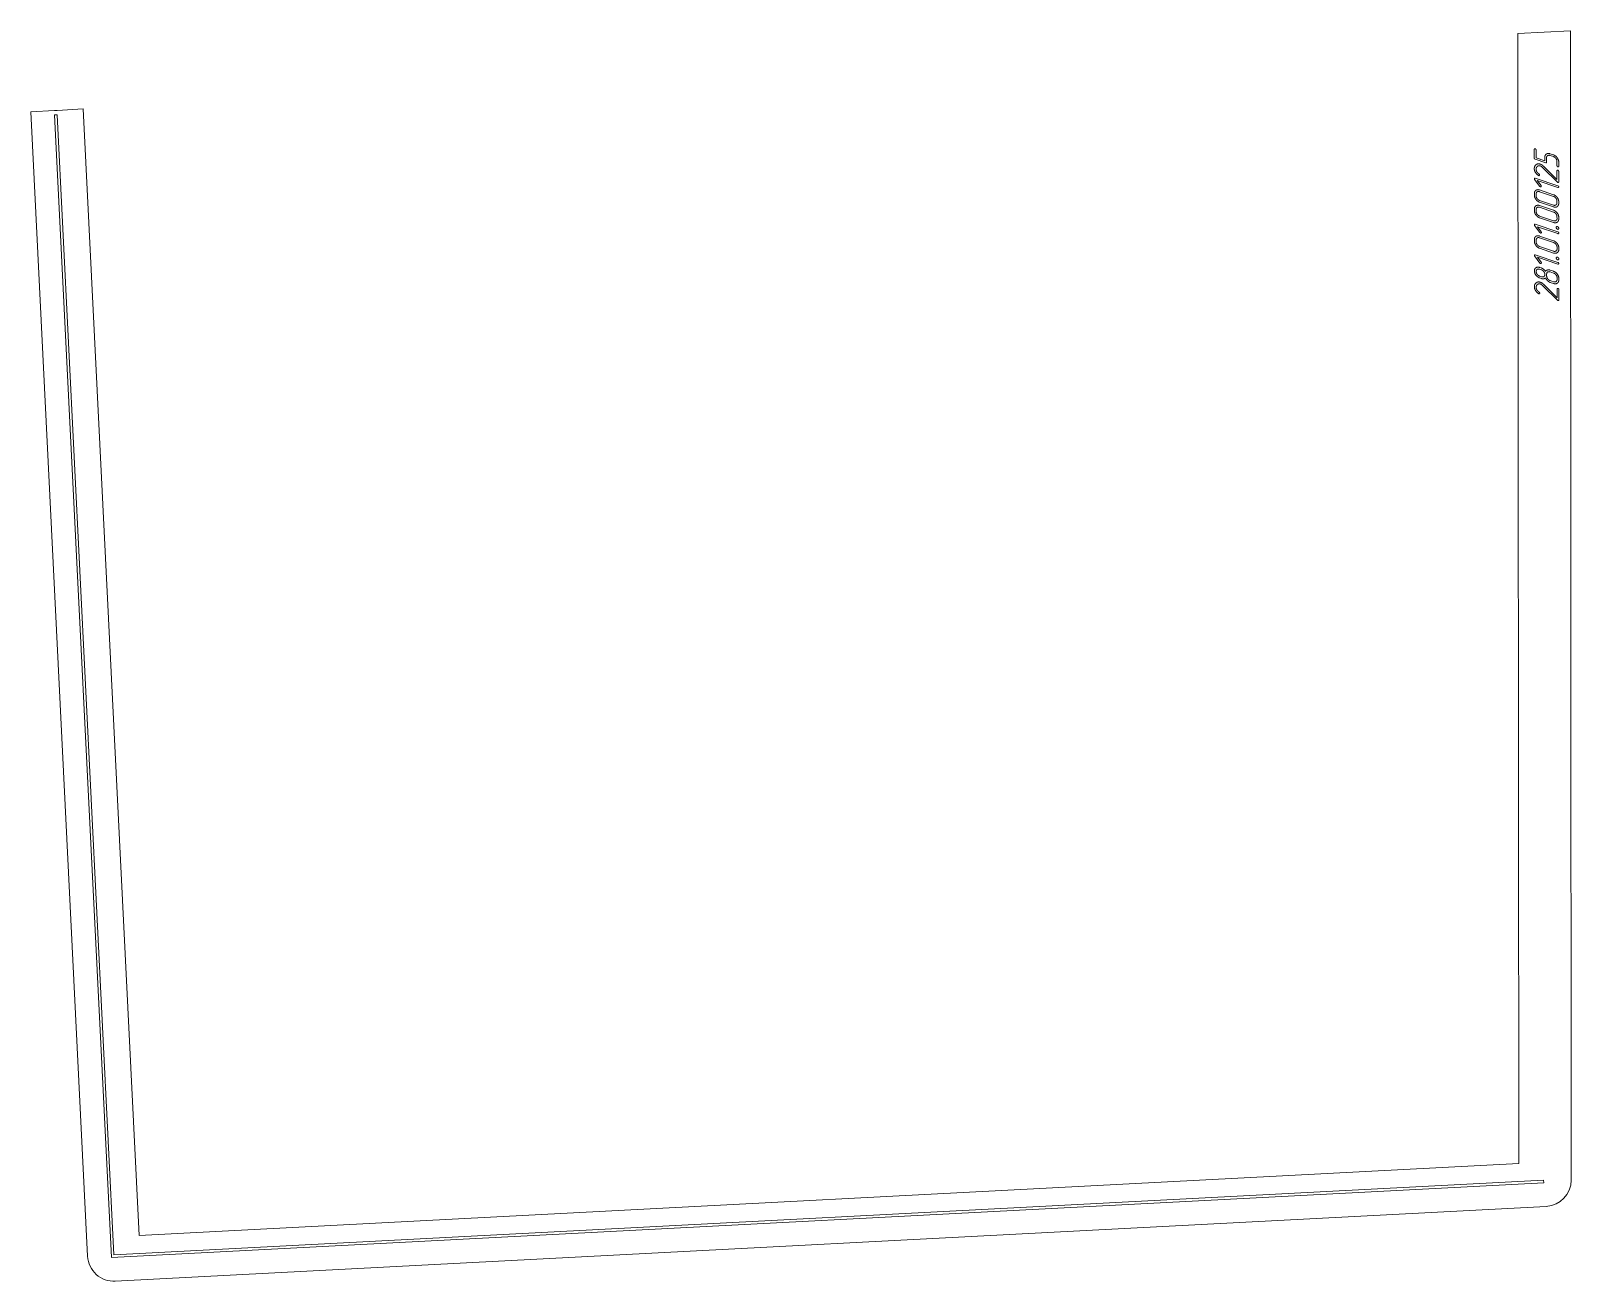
# Model space of a CAD drawing. Header units: millimetres. Extents: x -66 to 1692, y 2 to 1429.
import ezdxf

# ---------------------------------------------------------------- set-up
doc = ezdxf.new("R2010")
doc.units = ezdxf.units.MM
doc.linetypes.add('K5LT_BASIC', pattern=[0])
doc.layers.add('Engraving', color=7, linetype='Continuous')

msp = doc.modelspace()

# ---------------------------------------------------------------- linework, layer by layer
at = {"color": 143, "linetype": 'K5LT_BASIC', "lineweight": 15, "true_color": 0x33acca}
for p, q in [((1691.3, 1428.8), (1631.5, 1425.7)), ((1631.5, 1425.7), (1632.5, 135.8)), ((1691.3, 1428.8), (1692.2, 116.9)), ((-39.4, 1337.8), (-66.4, 1336.4)), ((-39.4, 1337.8), (-36.4, 1338)), ((-6.4, 1339.6), (-36.4, 1338)), ((57.4, 53.5), (-6.4, 1339.6)), ((-1.5, 30), (-66.4, 1336.4)), ((1632.5, 135.8), (57.4, 53.5)), ((1663.8, 86.9), (30, 1.6))]:
    msp.add_line(p, q, dxfattribs=at)
for centre, start, end in [((1662.2, 116.9), 272.9896, 0.0386), ((28.5, 31.5), 182.8429, 272.9896)]:
    msp.add_arc(centre, 30, start, end, dxfattribs=at)
at = {"layer": 'Engraving', "color": 143, "linetype": 'K5LT_BASIC', "lineweight": 15, "true_color": 0x33acca}
for p, q in [((-36.2, 1333), (-39.2, 1332.8)), ((25.6, 28.4), (-39.2, 1332.8)), ((-36.2, 1333), (28.5, 31.5)), ((1650.1, 1283.6), (1650.1, 1293.6)), ((1652.1, 1292.9), (1652.1, 1284)), ((1652.1, 1284), (1662.1, 1280.6)), ((1662.1, 1280.6), (1662.1, 1284.6)), ((1664.1, 1283.9), (1664.1, 1278.9)), ((1668.1, 1288.5), (1672, 1287.2)), ((1672, 1285.2), (1668.1, 1286.5)), ((1663.1, 1278.3), (1651.1, 1282.3)), ((1659.2, 1273.3), (1658.5, 1273.9)), ((1659.9, 1272.6), (1659.2, 1273.3)), ((1676.5, 1256.1), (1659.9, 1272.6)), ((1661, 1273.9), (1676, 1259)), ((1676, 1274.9), (1676, 1279.9)), ((1676, 1259), (1676, 1269)), ((1678, 1279.2), (1678, 1274.2)), ((1678, 1268.3), (1678, 1256.4)), ((1656.4, 1251.2), (1650.5, 1259.2)), ((1651.2, 1260.6), (1677, 1251.9)), ((1653.5, 1257.8), (1657.8, 1252.1)), ((1677, 1249.9), (1653.5, 1257.8)), ((1655.2, 1263.5), (1654.9, 1263.7)), ((1650.2, 1241.2), (1650.2, 1243.2)), ((1652.2, 1240.5), (1652.2, 1242.5)), ((1656.1, 1247.2), (1672.1, 1241.8)), ((1656.1, 1245.2), (1672.1, 1239.8)), ((1672.1, 1229.8), (1656.1, 1235.2)), ((1672.1, 1227.8), (1656.1, 1233.2)), ((1676, 1234.4), (1676, 1232.4)), ((1678, 1233.8), (1678, 1231.8)), ((1650.2, 1223.4), (1650.2, 1225.4)), ((1652.2, 1222.8), (1652.2, 1224.7)), ((1656.1, 1229.4), (1672.1, 1224)), ((1656.2, 1227.4), (1672.1, 1222)), ((1672.1, 1212), (1656.2, 1217.4)), ((1672.1, 1210), (1656.2, 1215.4)), ((1676, 1216.6), (1676.1, 1214.7)), ((1678, 1216), (1678, 1214)), ((1656.5, 1198.6), (1650.5, 1206.6)), ((1651.2, 1208), (1677.1, 1199.3)), ((1677.1, 1197.3), (1653.6, 1205.2)), ((1653.6, 1205.2), (1657.9, 1199.5)), ((1650.2, 1188.6), (1650.2, 1190.6)), ((1652.2, 1187.9), (1652.2, 1189.9)), ((1656.2, 1194.6), (1672.1, 1189.2)), ((1656.2, 1192.6), (1672.1, 1187.2)), ((1672.1, 1177.2), (1656.2, 1182.6)), ((1672.1, 1175.2), (1656.2, 1180.6)), ((1676.1, 1181.8), (1676.1, 1179.8)), ((1678.1, 1181.2), (1678.1, 1179.2)), ((1656.5, 1163.8), (1650.5, 1171.8)), ((1651.2, 1173.2), (1677.1, 1164.5)), ((1653.6, 1170.4), (1657.9, 1164.7)), ((1677.1, 1162.5), (1653.6, 1170.4)), ((1650.2, 1154.2), (1650.2, 1154.8)), ((1650.3, 1153.5), (1650.2, 1154.2)), ((1650.6, 1152.3), (1650.3, 1153.5)), ((1653.9, 1159.1), (1654.9, 1159.1)), ((1654.9, 1159.1), (1655.6, 1158.9)), ((1655.6, 1158.9), (1656.2, 1158.7)), ((1656.2, 1158.7), (1658.2, 1158.1)), ((1656.2, 1156.7), (1658.2, 1156.1)), ((1658.2, 1148.1), (1656.2, 1148.8)), ((1658.2, 1146.1), (1656.2, 1146.8)), ((1664.2, 1149.1), (1664.2, 1151.1)), ((1668.1, 1155.7), (1672.1, 1154.3)), ((1668.1, 1153.7), (1672.1, 1152.3)), ((1672.1, 1142.4), (1668.1, 1143.7)), ((1676.1, 1147), (1676.1, 1145)), ((1678.1, 1146.3), (1678.1, 1144.3)), ((1655.3, 1128.7), (1655, 1128.8)), ((1659.2, 1138.5), (1658.5, 1139)), ((1660, 1137.8), (1659.2, 1138.5)), ((1676.5, 1121.3), (1660, 1137.8)), ((1661.1, 1139.1), (1676.1, 1124.1)), ((1672.1, 1140.4), (1668.1, 1141.7)), ((1676.1, 1124.1), (1676.1, 1134.2)), ((1678.1, 1133.5), (1678.1, 1121.6)), ((1660.9, 113.8), (25.6, 28.4)), ((28.5, 31.5), (1660.7, 116.8)), ((1660.7, 116.8), (1660.9, 113.8))]:
    msp.add_line(p, q, dxfattribs=at)
for points in [[(1650.5, 1294.2), (1650.1, 1294), (1650.1, 1293.6)], [(1651.1, 1294.3), (1650.8, 1294.4), (1650.5, 1294.2)], [(1651.8, 1293.8), (1651.5, 1294.1), (1651.1, 1294.3)], [(1652.1, 1292.9), (1652.1, 1293.4), (1651.8, 1293.8)], [(1663.9, 1288.2), (1662.1, 1287), (1662.1, 1284.6)], [(1668.1, 1288.5), (1665.6, 1289.3), (1663.9, 1288.2)], [(1664.1, 1283.9), (1664.1, 1285.6), (1665.2, 1286.3)], [(1665.2, 1286.3), (1666.4, 1287.1), (1668.1, 1286.5)], [(1676.2, 1284), (1674.5, 1286.3), (1672, 1287.2)], [(1672, 1285.2), (1673.7, 1284.6), (1674.9, 1283.1)], [(1678, 1279.2), (1678, 1281.6), (1676.2, 1284)], [(1650.1, 1283.6), (1650.1, 1282.7), (1651.1, 1282.3)], [(1652.1, 1276), (1650.1, 1274.4), (1650.1, 1271.5)], [(1650.1, 1271.5), (1650.1, 1269.5), (1651.2, 1267.5)], [(1651.2, 1267.5), (1652.4, 1265.3), (1654.9, 1263.7)], [(1657, 1276.6), (1654.1, 1277.6), (1652.1, 1276)], [(1652.2, 1270.9), (1652.2, 1271.9), (1652.6, 1272.8)], [(1652.9, 1268.1), (1652.2, 1269.6), (1652.2, 1270.9)], [(1652.6, 1272.8), (1652.9, 1273.6), (1653.6, 1274.1)], [(1655.6, 1265.3), (1653.7, 1266.7), (1652.9, 1268.1)], [(1653.6, 1274.1), (1655, 1275.3), (1657, 1274.6)], [(1658.9, 1275.7), (1658, 1276.3), (1657, 1276.6)], [(1657, 1274.6), (1657.7, 1274.3), (1658.5, 1273.9)], [(1661, 1273.9), (1659.8, 1275.1), (1658.9, 1275.7)], [(1663.1, 1278.3), (1664.1, 1277.9), (1664.1, 1278.9)], [(1674.9, 1283.1), (1676, 1281.5), (1676, 1279.9)], [(1676, 1274.9), (1676, 1274.4), (1676.4, 1274)], [(1676.3, 1269.6), (1676, 1269.4), (1676, 1269)], [(1677, 1269.7), (1676.7, 1269.8), (1676.3, 1269.6)], [(1676.4, 1274), (1676.8, 1273.6), (1677, 1273.5)], [(1677, 1273.5), (1677.4, 1273.4), (1677.7, 1273.6)], [(1677.7, 1269.2), (1677.4, 1269.5), (1677, 1269.7)], [(1677.7, 1273.6), (1678, 1273.7), (1678, 1274.2)], [(1678, 1268.3), (1678, 1268.8), (1677.7, 1269.2)], [(1650.4, 1260.6), (1650.2, 1260.4), (1650.2, 1260)], [(1650.2, 1260), (1650.2, 1259.6), (1650.5, 1259.2)], [(1651.2, 1260.6), (1650.7, 1260.8), (1650.4, 1260.6)], [(1655.2, 1263.5), (1655.7, 1263.3), (1655.9, 1263.6)], [(1656, 1264.8), (1655.9, 1265.1), (1655.6, 1265.3)], [(1655.9, 1263.6), (1656.2, 1263.8), (1656.2, 1264.2)], [(1656.2, 1264.2), (1656.1, 1264.6), (1656, 1264.8)], [(1656.4, 1251.2), (1657, 1250.7), (1657.1, 1250.7)], [(1657.1, 1250.7), (1657.5, 1250.5), (1657.8, 1250.7)], [(1658.1, 1251.4), (1658.1, 1251.7), (1657.8, 1252.1)], [(1657.8, 1250.7), (1658.1, 1250.9), (1658.1, 1251.4)], [(1676.5, 1256.1), (1676.7, 1255.9), (1676.9, 1255.8)], [(1676.9, 1255.8), (1677.4, 1255.7), (1677.7, 1255.8)], [(1677.8, 1251.3), (1677.5, 1251.7), (1677, 1251.9)], [(1677, 1249.9), (1677.5, 1249.7), (1677.8, 1249.9)], [(1677.7, 1255.8), (1678, 1256.1), (1678, 1256.4)], [(1678, 1250.5), (1678, 1251), (1677.8, 1251.3)], [(1677.8, 1249.9), (1678, 1250.4), (1678, 1250.5)], [(1651.9, 1246.8), (1650.2, 1245.6), (1650.2, 1243.2)], [(1650.2, 1241.2), (1650.2, 1238.7), (1652, 1236.4)], [(1656.1, 1247.2), (1653.7, 1248), (1651.9, 1246.8)], [(1652, 1236.4), (1653.8, 1234), (1656.1, 1233.2)], [(1653.3, 1245), (1652.2, 1244.2), (1652.2, 1242.5)], [(1652.2, 1240.5), (1652.2, 1238.9), (1653.3, 1237.3)], [(1656.1, 1245.2), (1654.5, 1245.7), (1653.3, 1245)], [(1653.3, 1237.3), (1654.5, 1235.8), (1656.1, 1235.2)], [(1676.3, 1238.6), (1674.5, 1240.9), (1672.1, 1241.8)], [(1674.9, 1237.6), (1673.8, 1239.2), (1672.1, 1239.8)], [(1676, 1234.4), (1676, 1236), (1674.9, 1237.6)], [(1674.9, 1230.1), (1676, 1230.9), (1676, 1232.4)], [(1678, 1233.8), (1678, 1236.2), (1676.3, 1238.6)], [(1676.3, 1228.2), (1678, 1229.5), (1678, 1231.8)], [(1651.9, 1229), (1650.2, 1227.9), (1650.2, 1225.4)], [(1650.2, 1223.4), (1650.2, 1220.9), (1652, 1218.6)], [(1656.1, 1229.4), (1653.7, 1230.2), (1651.9, 1229)], [(1652, 1218.6), (1653.8, 1216.2), (1656.2, 1215.4)], [(1653.3, 1227.2), (1652.2, 1226.4), (1652.2, 1224.7)], [(1652.2, 1222.8), (1652.2, 1221.1), (1653.3, 1219.5)], [(1656.2, 1227.4), (1654.5, 1227.9), (1653.3, 1227.2)], [(1653.3, 1219.5), (1654.5, 1218), (1656.2, 1217.4)], [(1672.1, 1229.8), (1673.7, 1229.3), (1674.9, 1230.1)], [(1672.1, 1227.8), (1674.6, 1227), (1676.3, 1228.2)], [(1676.3, 1220.8), (1674.5, 1223.2), (1672.1, 1224)], [(1674.9, 1219.8), (1673.8, 1221.4), (1672.1, 1222)], [(1676, 1216.6), (1676, 1218.3), (1674.9, 1219.8)], [(1674.9, 1212.3), (1676.1, 1213.1), (1676.1, 1214.7)], [(1678, 1216), (1678, 1218.5), (1676.3, 1220.8)], [(1676.3, 1210.4), (1678, 1211.7), (1678, 1214)], [(1650.5, 1208), (1650.2, 1207.8), (1650.2, 1207.4)], [(1650.2, 1207.4), (1650.2, 1207), (1650.5, 1206.6)], [(1651.2, 1208), (1650.7, 1208.2), (1650.5, 1208)], [(1656.5, 1198.6), (1657, 1198.1), (1657.1, 1198.1)], [(1657.1, 1198.1), (1657.6, 1197.9), (1657.9, 1198.1)], [(1658.2, 1198.8), (1658.2, 1199.1), (1657.9, 1199.5)], [(1657.9, 1198.1), (1658.2, 1198.3), (1658.2, 1198.8)], [(1672.1, 1212), (1673.7, 1211.5), (1674.9, 1212.3)], [(1672.1, 1210), (1674.6, 1209.2), (1676.3, 1210.4)], [(1675.5, 1205.2), (1675.1, 1204.9), (1675.1, 1204.3)], [(1675.1, 1204.3), (1675.1, 1203.6), (1675.6, 1203)], [(1676.6, 1205.3), (1676, 1205.5), (1675.5, 1205.2)], [(1675.6, 1203), (1676.2, 1202.5), (1676.6, 1202.3)], [(1677.6, 1204.6), (1677.1, 1205.1), (1676.6, 1205.3)], [(1676.6, 1202.3), (1677.2, 1202.1), (1677.6, 1202.4)], [(1677.8, 1198.7), (1677.5, 1199.1), (1677.1, 1199.3)], [(1677.1, 1197.3), (1677.6, 1197.1), (1677.8, 1197.3)], [(1678, 1203.3), (1678, 1204), (1677.6, 1204.6)], [(1677.6, 1202.4), (1678, 1202.6), (1678, 1203.3)], [(1678.1, 1197.9), (1678.1, 1198.4), (1677.8, 1198.7)], [(1677.8, 1197.3), (1678.1, 1197.8), (1678.1, 1197.9)], [(1651.9, 1194.2), (1650.2, 1193.1), (1650.2, 1190.6)], [(1650.2, 1188.6), (1650.2, 1186.1), (1652, 1183.8)], [(1656.2, 1194.6), (1653.7, 1195.4), (1651.9, 1194.2)], [(1652, 1183.8), (1653.8, 1181.4), (1656.2, 1180.6)], [(1653.4, 1192.4), (1652.2, 1191.6), (1652.2, 1189.9)], [(1652.2, 1187.9), (1652.2, 1186.3), (1653.4, 1184.7)], [(1656.2, 1192.6), (1654.5, 1193.1), (1653.4, 1192.4)], [(1653.4, 1184.7), (1654.5, 1183.2), (1656.2, 1182.6)], [(1676.3, 1186), (1674.5, 1188.3), (1672.1, 1189.2)], [(1674.9, 1185), (1673.8, 1186.6), (1672.1, 1187.2)], [(1676.1, 1181.8), (1676.1, 1183.4), (1674.9, 1185)], [(1674.9, 1177.5), (1676.1, 1178.3), (1676.1, 1179.8)], [(1678.1, 1181.2), (1678.1, 1183.6), (1676.3, 1186)], [(1676.3, 1175.6), (1678.1, 1176.9), (1678.1, 1179.2)], [(1650.5, 1173.2), (1650.2, 1172.9), (1650.2, 1172.5)], [(1650.2, 1172.5), (1650.2, 1172.1), (1650.5, 1171.8)], [(1651.2, 1173.2), (1650.8, 1173.4), (1650.5, 1173.2)], [(1656.5, 1163.8), (1657, 1163.3), (1657.2, 1163.3)], [(1657.2, 1163.3), (1657.6, 1163.1), (1657.9, 1163.3)], [(1658.2, 1163.9), (1658.2, 1164.3), (1657.9, 1164.7)], [(1657.9, 1163.3), (1658.2, 1163.5), (1658.2, 1163.9)], [(1672.1, 1177.2), (1673.7, 1176.7), (1674.9, 1177.5)], [(1672.1, 1175.2), (1674.6, 1174.4), (1676.3, 1175.6)], [(1675.6, 1170.4), (1675.1, 1170.1), (1675.1, 1169.5)], [(1675.1, 1169.5), (1675.1, 1168.8), (1675.7, 1168.2)], [(1676.6, 1170.5), (1676, 1170.7), (1675.6, 1170.4)], [(1675.7, 1168.2), (1676.2, 1167.6), (1676.6, 1167.5)], [(1677.6, 1169.8), (1677.1, 1170.3), (1676.6, 1170.5)], [(1676.6, 1167.5), (1677.2, 1167.3), (1677.7, 1167.6)], [(1677.8, 1163.9), (1677.6, 1164.3), (1677.1, 1164.5)], [(1677.1, 1162.5), (1677.6, 1162.3), (1677.8, 1162.5)], [(1678.1, 1168.5), (1678.1, 1169.2), (1677.6, 1169.8)], [(1677.7, 1167.6), (1678.1, 1167.8), (1678.1, 1168.5)], [(1678.1, 1163.1), (1678.1, 1163.6), (1677.8, 1163.9)], [(1677.8, 1162.5), (1678.1, 1162.9), (1678.1, 1163.1)], [(1652, 1158.4), (1650.2, 1157.2), (1650.2, 1154.8)], [(1650.6, 1152.3), (1651.1, 1151.1), (1651.9, 1150)], [(1651.9, 1150), (1653.9, 1147.6), (1656.2, 1146.8)], [(1653.9, 1159.1), (1652.8, 1159), (1652, 1158.4)], [(1653.4, 1156.5), (1652.2, 1155.8), (1652.2, 1154.1)], [(1652.2, 1154.1), (1652.2, 1152.5), (1653.4, 1150.9)], [(1656.2, 1156.7), (1654.5, 1157.3), (1653.4, 1156.5)], [(1653.4, 1150.9), (1654.5, 1149.4), (1656.2, 1148.8)], [(1660.8, 1156.6), (1659.7, 1157.6), (1658.2, 1158.1)], [(1661, 1153.9), (1659.9, 1155.5), (1658.2, 1156.1)], [(1658.2, 1148.1), (1659.9, 1147.5), (1661, 1148.3)], [(1658.2, 1146.1), (1659.6, 1145.6), (1660.8, 1145.8)], [(1662.8, 1154.3), (1661.9, 1155.7), (1660.8, 1156.6)], [(1660.8, 1145.8), (1662, 1146), (1662.8, 1146.7)], [(1662.2, 1150.7), (1662.2, 1152.3), (1661, 1153.9)], [(1661, 1148.3), (1662.2, 1149.1), (1662.2, 1150.7)], [(1665, 1155.8), (1663.5, 1155.4), (1662.8, 1154.3)], [(1662.8, 1146.7), (1663.8, 1144.9), (1665.2, 1143.6)], [(1665.3, 1153.5), (1664.2, 1152.7), (1664.2, 1151.1)], [(1664.2, 1149.1), (1664.2, 1147.4), (1665.3, 1145.9)], [(1668.1, 1155.7), (1666.5, 1156.2), (1665, 1155.8)], [(1665.2, 1143.6), (1666.6, 1142.3), (1668.1, 1141.7)], [(1668.1, 1153.7), (1666.5, 1154.2), (1665.3, 1153.5)], [(1665.3, 1145.9), (1666.5, 1144.3), (1668.1, 1143.7)], [(1676.3, 1151.2), (1674.6, 1153.5), (1672.1, 1154.3)], [(1674.9, 1150.2), (1673.8, 1151.8), (1672.1, 1152.3)], [(1676.1, 1147), (1676.1, 1148.7), (1674.9, 1150.2)], [(1674.9, 1142.6), (1676.1, 1143.4), (1676.1, 1145)], [(1678.1, 1146.3), (1678.1, 1148.8), (1676.3, 1151.2)], [(1676.4, 1140.8), (1678.1, 1142.1), (1678.1, 1144.3)], [(1652.2, 1141.1), (1650.2, 1139.5), (1650.2, 1136.7)], [(1650.2, 1136.7), (1650.2, 1134.6), (1651.3, 1132.7)], [(1651.3, 1132.7), (1652.5, 1130.5), (1655, 1128.8)], [(1657.1, 1141.8), (1654.2, 1142.8), (1652.2, 1141.1)], [(1652.2, 1136.1), (1652.2, 1137.1), (1652.6, 1137.9)], [(1653, 1133.3), (1652.2, 1134.7), (1652.2, 1136.1)], [(1652.6, 1137.9), (1653, 1138.8), (1653.7, 1139.3)], [(1655.6, 1130.5), (1653.8, 1131.8), (1653, 1133.3)], [(1653.7, 1139.3), (1655.1, 1140.4), (1657.1, 1139.8)], [(1655.3, 1128.7), (1655.8, 1128.5), (1656, 1128.7)], [(1656.1, 1130), (1656, 1130.3), (1655.6, 1130.5)], [(1656, 1128.7), (1656.3, 1128.9), (1656.3, 1129.4)], [(1656.3, 1129.4), (1656.2, 1129.7), (1656.1, 1130)], [(1659, 1140.9), (1658, 1141.5), (1657.1, 1141.8)], [(1657.1, 1139.8), (1657.8, 1139.5), (1658.5, 1139)], [(1661.1, 1139.1), (1659.9, 1140.3), (1659, 1140.9)], [(1672.1, 1142.4), (1673.7, 1141.8), (1674.9, 1142.6)], [(1672.1, 1140.4), (1674.6, 1139.5), (1676.4, 1140.8)], [(1676.4, 1134.7), (1676.1, 1134.5), (1676.1, 1134.2)], [(1677.1, 1134.8), (1676.7, 1134.9), (1676.4, 1134.7)], [(1677.8, 1134.3), (1677.5, 1134.7), (1677.1, 1134.8)], [(1678.1, 1133.5), (1678.1, 1134), (1677.8, 1134.3)], [(1676.5, 1121.3), (1676.7, 1121.1), (1677, 1121)], [(1677, 1121), (1677.4, 1120.8), (1677.8, 1121)], [(1677.8, 1121), (1678.1, 1121.2), (1678.1, 1121.6)]]:
    msp.add_open_spline(points, degree=2, dxfattribs=at)

doc.saveas('drawing.dxf')
